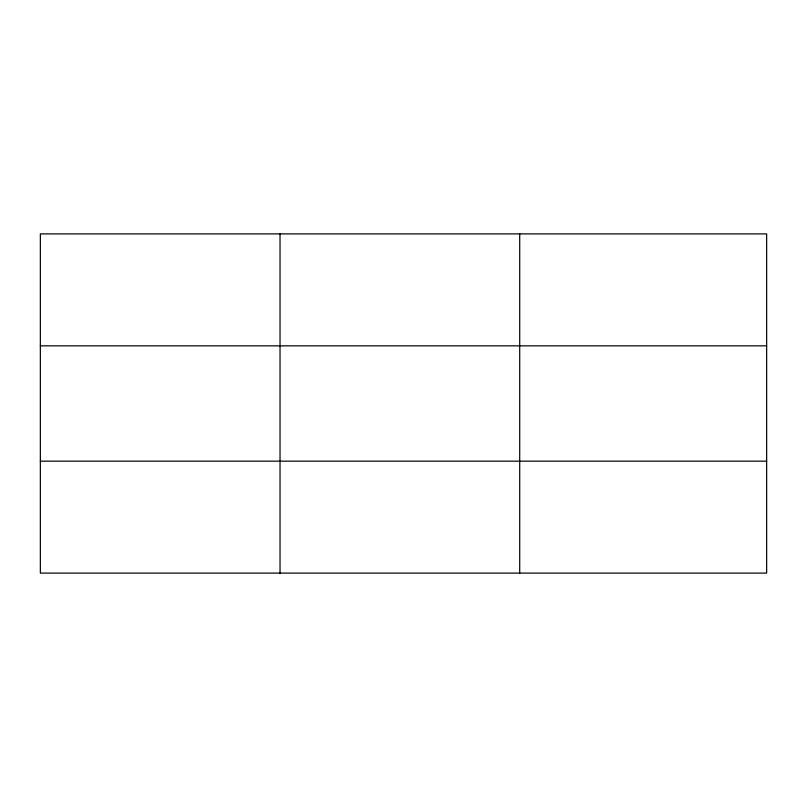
<?xml version="1.0" encoding="UTF-8"?>
<svg xmlns="http://www.w3.org/2000/svg" width="807" height="807" viewBox="0 0 807 807"><rect width="100%" height="100%" fill="white"/><g stroke="black" fill="none" stroke-linecap="round" stroke-linejoin="round"><path stroke-width="1.21" d="M280.029 233.899L280.029 573.101M519.708 233.899L519.708 573.101M766.65 345.84L766.65 233.899L40.35 233.899L40.35 573.101L766.65 573.101L766.65 345.84L40.35 345.84M40.35 461.16L766.65 461.16"/></g></svg>
